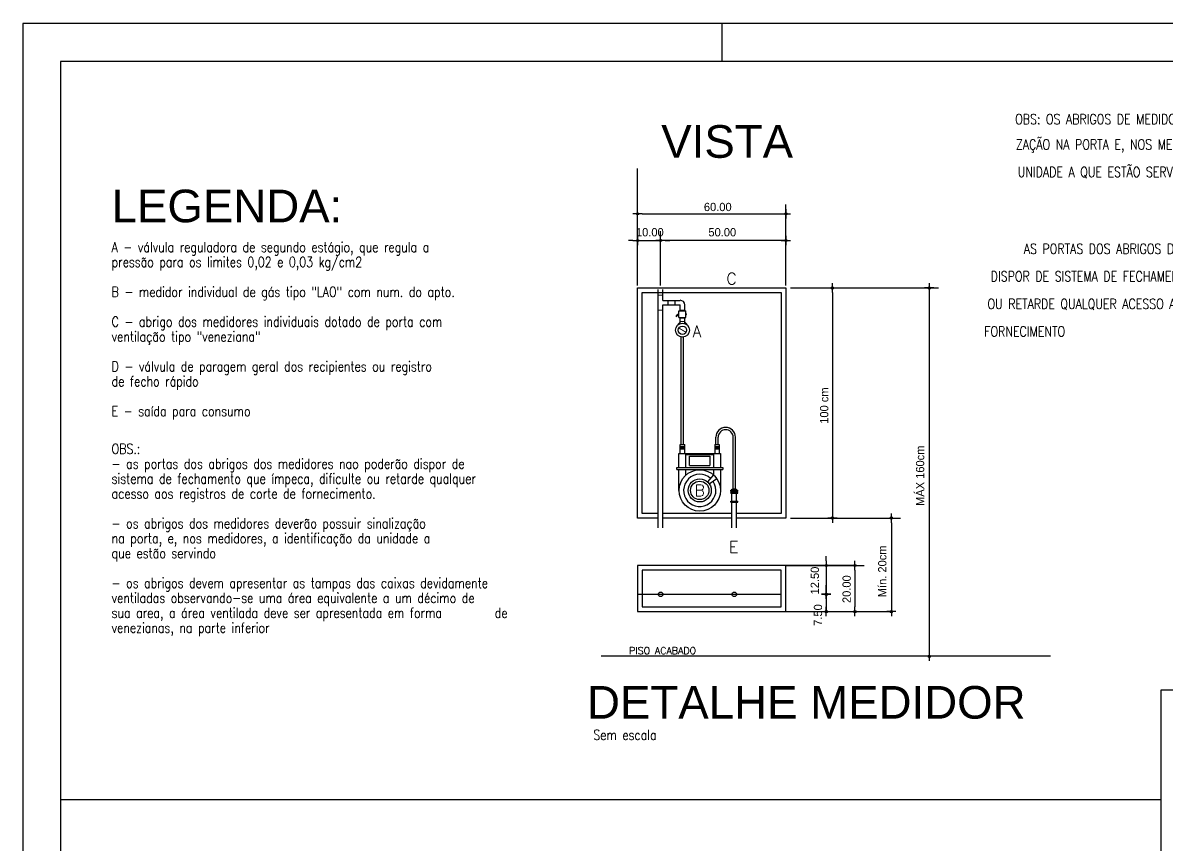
# Model space of a CAD drawing. Header units: millimetres. Extents: x 23536 to 47095, y 9984 to 20154.
# Drawn here: x 23619.34 to 23642.02, y 10012.34 to 10028.65 of the extents above; entities that cross this region are included whole.
import ezdxf
from ezdxf.enums import TextEntityAlignment as Align

# ---------------------------------------------------------------- set-up
doc = ezdxf.new("R2010")
doc.units = ezdxf.units.MM
doc.header["$LTSCALE"] = 30
doc.header["$MEASUREMENT"] = 0
doc.layers.get('0').update_dxf_attribs({"linetype": 'CONTINUOUS'})
for name, color, linetype in [('CERC02', 3, 'CONTINUOUS'), ('ESPEC', 3, 'CONTINUOUS'), ('LAYER8', 1, 'CONTINUOUS'), ('TEXTO', 8, 'CONTINUOUS')]:
    doc.layers.add(name, color=color, linetype=linetype)
doc.styles.add('R60', font='simplex.shx', dxfattribs={"height": 10})
doc.styles.add('SANSSERIF', font='sas_____.pfb', dxfattribs={"height": 1})
doc.styles.add('SIMPLEX', font='simplex.shx')

msp = doc.modelspace()

# ---------------------------------------------------------------- linework, layer by layer
for p, q in [((23631.536, 10025.037), (23631.536, 10025.756)), ((23631.536, 10023.43), (23631.536, 10025.037)), ((23634.48, 10023.43), (23634.48, 10025.037)), ((23631.627, 10024.855), (23631.444, 10024.855)), ((23631.536, 10024.763), (23631.536, 10024.946)), ((23631.627, 10024.855), (23634.48, 10024.855)), ((23634.388, 10024.855), (23634.571, 10024.855)), ((23634.48, 10024.946), (23634.48, 10024.763)), ((23631.536, 10023.43), (23631.536, 10024.509)), ((23631.993, 10023.43), (23631.993, 10024.509)), ((23631.993, 10023.43), (23631.993, 10024.509)), ((23631.444, 10024.326), (23631.353, 10024.326)), ((23631.444, 10024.326), (23631.627, 10024.326)), ((23631.536, 10024.417), (23631.536, 10024.234)), ((23631.536, 10024.326), (23631.993, 10024.326)), ((23632.084, 10024.326), (23631.901, 10024.326)), ((23632.084, 10024.326), (23631.901, 10024.326)), ((23631.993, 10024.234), (23631.993, 10024.417)), ((23631.993, 10024.234), (23631.993, 10024.417)), ((23634.486, 10024.326), (23632.084, 10024.326)), ((23632.084, 10024.326), (23632.175, 10024.326)), ((23634.388, 10024.326), (23634.571, 10024.326)), ((23634.48, 10024.418), (23634.48, 10024.235)), ((23631.536, 10023.385), (23634.48, 10023.385)), ((23631.536, 10018.815), (23631.536, 10023.385)), ((23634.48, 10023.385), (23634.48, 10018.815)), ((23634.571, 10023.385), (23637.505, 10023.385)), ((23634.571, 10023.385), (23635.586, 10023.385)), ((23635.311, 10023.385), (23635.494, 10023.385)), ((23635.403, 10023.293), (23635.403, 10023.476)), ((23637.413, 10023.385), (23637.231, 10023.385)), ((23637.322, 10023.476), (23637.322, 10023.293)), ((23631.627, 10023.293), (23634.388, 10023.293)), ((23631.627, 10018.906), (23631.627, 10023.293)), ((23631.947, 10023.047), (23631.947, 10023.35)), ((23632.038, 10023.138), (23632.038, 10023.35)), ((23632.038, 10023.138), (23632.381, 10023.138)), ((23634.388, 10023.293), (23634.388, 10018.906)), ((23635.403, 10023.293), (23635.403, 10018.906)), ((23637.322, 10023.293), (23637.322, 10016.164)), ((23631.947, 10018.622), (23631.947, 10023.047)), ((23632.038, 10018.622), (23632.038, 10023.047)), ((23632.038, 10023.047), (23632.381, 10023.047)), ((23632.358, 10022.795), (23632.358, 10022.932)), ((23632.358, 10022.932), (23632.495, 10022.932)), ((23632.381, 10022.932), (23632.381, 10023.047)), ((23632.473, 10022.932), (23632.473, 10023.047)), ((23632.495, 10022.795), (23632.495, 10022.932)), ((23632.358, 10022.873), (23632.305, 10022.83)), ((23632.358, 10022.855), (23632.305, 10022.811)), ((23632.305, 10022.83), (23632.305, 10022.811)), ((23632.381, 10022.705), (23632.335, 10022.659)), ((23632.358, 10022.795), (23632.495, 10022.795)), ((23632.381, 10022.675), (23632.381, 10022.795)), ((23632.473, 10022.675), (23632.473, 10022.795)), ((23632.473, 10022.705), (23632.518, 10022.659)), ((23632.495, 10022.873), (23632.505, 10022.873)), ((23632.495, 10022.855), (23632.505, 10022.855)), ((23632.505, 10022.855), (23632.505, 10022.873)), ((23632.404, 10020.279), (23632.404, 10022.41)), ((23632.45, 10020.279), (23632.45, 10022.41)), ((23633.089, 10020.279), (23633.089, 10020.421)), ((23633.135, 10020.279), (23633.135, 10020.421)), ((23633.432, 10019.399), (23633.432, 10020.421)), ((23633.478, 10019.399), (23633.478, 10020.421)), ((23632.381, 10020.097), (23632.381, 10020.279)), ((23632.381, 10020.279), (23632.473, 10020.279)), ((23632.381, 10020.234), (23632.473, 10020.234)), ((23632.381, 10020.188), (23632.473, 10020.188)), ((23632.473, 10020.097), (23632.473, 10020.279)), ((23633.067, 10020.279), (23633.158, 10020.279)), ((23633.067, 10020.279), (23633.067, 10020.097)), ((23633.067, 10020.234), (23633.158, 10020.234)), ((23633.067, 10020.188), (23633.158, 10020.188)), ((23633.158, 10020.279), (23633.158, 10020.097)), ((23632.358, 10019.822), (23632.358, 10020.097)), ((23632.358, 10020.097), (23633.181, 10020.097)), ((23632.495, 10019.822), (23632.495, 10020.078)), ((23632.495, 10020.078), (23633.044, 10020.078)), ((23632.568, 10019.859), (23632.568, 10020.042)), ((23632.568, 10020.042), (23632.971, 10020.042)), ((23632.971, 10020.042), (23632.971, 10019.859)), ((23633.044, 10020.078), (23633.044, 10019.822)), ((23633.181, 10020.097), (23633.181, 10019.822)), ((23632.313, 10019.777), (23632.313, 10019.822)), ((23632.313, 10019.822), (23633.227, 10019.822)), ((23632.313, 10019.777), (23633.227, 10019.777)), ((23632.358, 10019.365), (23632.358, 10019.777)), ((23632.495, 10019.672), (23632.495, 10019.777)), ((23632.568, 10019.859), (23632.971, 10019.859)), ((23633.044, 10019.777), (23633.044, 10019.672)), ((23633.181, 10019.777), (23633.181, 10019.365)), ((23633.227, 10019.822), (23633.227, 10019.777)), ((23633.044, 10019.672), (23632.923, 10019.535)), ((23633.11, 10019.596), (23632.959, 10019.492)), ((23633.387, 10019.344), (23633.387, 10019.367)), ((23633.387, 10019.367), (23633.524, 10019.367)), ((23633.387, 10019.344), (23633.524, 10019.344)), ((23633.387, 10019.312), (23633.387, 10019.321)), ((23633.387, 10019.321), (23633.524, 10019.321)), ((23633.387, 10019.312), (23633.524, 10019.312)), ((23633.409, 10019.367), (23633.409, 10019.39)), ((23633.409, 10019.39), (23633.501, 10019.39)), ((23633.409, 10019.321), (23633.409, 10019.344)), ((23633.409, 10019.152), (23633.409, 10019.312)), ((23633.432, 10019.39), (23633.432, 10019.399)), ((23633.432, 10019.399), (23633.478, 10019.399)), ((23633.478, 10019.39), (23633.478, 10019.399)), ((23633.501, 10019.367), (23633.501, 10019.39)), ((23633.501, 10019.321), (23633.501, 10019.344)), ((23633.501, 10019.152), (23633.501, 10019.312)), ((23633.524, 10019.344), (23633.524, 10019.367)), ((23633.524, 10019.312), (23633.524, 10019.321)), ((23633.387, 10019.129), (23633.387, 10019.152)), ((23633.387, 10019.152), (23633.524, 10019.152)), ((23633.387, 10019.129), (23633.524, 10019.129)), ((23633.409, 10018.622), (23633.409, 10019.129)), ((23633.501, 10018.622), (23633.501, 10019.129)), ((23633.524, 10019.129), (23633.524, 10019.152)), ((23631.947, 10018.906), (23631.627, 10018.906)), ((23633.409, 10018.906), (23632.038, 10018.906)), ((23634.388, 10018.906), (23633.501, 10018.906)), ((23635.403, 10018.906), (23635.403, 10018.723)), ((23636.571, 10018.723), (23636.571, 10018.906)), ((23631.947, 10018.815), (23631.536, 10018.815)), ((23633.409, 10018.815), (23632.038, 10018.815)), ((23634.48, 10018.815), (23633.501, 10018.815)), ((23634.571, 10018.815), (23636.754, 10018.815)), ((23634.571, 10018.815), (23635.586, 10018.815)), ((23635.494, 10018.815), (23635.311, 10018.815)), ((23636.48, 10018.815), (23636.663, 10018.815)), ((23636.571, 10018.723), (23636.571, 10016.961)), ((23635.279, 10017.966), (23635.279, 10018.058)), ((23635.279, 10017.966), (23635.279, 10017.783)), ((23635.848, 10017.783), (23635.848, 10017.966)), ((23635.848, 10017.875), (23631.536, 10017.875)), ((23631.536, 10017.875), (23631.536, 10016.961)), ((23634.388, 10017.783), (23631.627, 10017.783)), ((23631.627, 10017.783), (23631.627, 10017.052)), ((23634.388, 10017.052), (23634.388, 10017.783)), ((23634.48, 10017.875), (23636.031, 10017.875)), ((23634.48, 10016.961), (23634.48, 10017.875)), ((23635.371, 10017.875), (23635.188, 10017.875)), ((23635.279, 10017.875), (23635.279, 10017.303)), ((23635.757, 10017.875), (23635.94, 10017.875)), ((23635.848, 10017.783), (23635.848, 10017.052)), ((23635.279, 10017.395), (23635.279, 10017.486)), ((23631.536, 10017.303), (23634.388, 10017.303)), ((23635.188, 10017.303), (23635.371, 10017.303)), ((23635.371, 10017.303), (23635.188, 10017.303)), ((23635.279, 10017.212), (23635.279, 10017.395)), ((23635.279, 10017.395), (23635.279, 10017.212)), ((23635.279, 10017.303), (23635.279, 10016.961)), ((23631.627, 10017.052), (23634.388, 10017.052)), ((23635.279, 10017.212), (23635.279, 10017.121)), ((23635.279, 10016.869), (23635.279, 10017.052)), ((23635.848, 10016.869), (23635.848, 10017.052)), ((23636.571, 10017.052), (23636.571, 10016.869)), ((23631.536, 10016.961), (23636.571, 10016.961)), ((23635.188, 10016.961), (23635.371, 10016.961)), ((23635.757, 10016.961), (23635.94, 10016.961)), ((23636.663, 10016.961), (23636.48, 10016.961)), ((23636.571, 10016.961), (23636.571, 10016.961)), ((23637.322, 10016.164), (23637.322, 10015.981)), ((23639.731, 10016.073), (23630.815, 10016.073)), ((23637.413, 10016.073), (23637.231, 10016.073))]:
    msp.add_line(p, q)
for centre, radius in [((23631.536, 10024.855), 0.0228), ((23634.48, 10024.855), 0.0228), ((23631.536, 10024.326), 0.0228), ((23631.993, 10024.326), 0.0228), ((23631.993, 10024.326), 0.0228), ((23634.48, 10024.326), 0.0228), ((23635.403, 10023.385), 0.0228), ((23637.322, 10023.385), 0.0228), ((23632.427, 10022.545), 0.137), ((23632.427, 10022.545), 0.0823), ((23632.77, 10019.365), 0.411), ((23632.77, 10019.365), 0.228), ((23632.77, 10019.365), 0.183), ((23635.403, 10018.815), 0.0228), ((23636.571, 10018.815), 0.0228), ((23635.279, 10017.875), 0.0228), ((23635.848, 10017.875), 0.0228), ((23631.993, 10017.303), 0.0457), ((23633.455, 10017.303), 0.0457), ((23635.279, 10017.303), 0.0228), ((23635.279, 10017.303), 0.0228), ((23635.279, 10016.961), 0.0228), ((23635.848, 10016.961), 0.0228), ((23636.571, 10016.961), 0.0228), ((23637.322, 10016.073), 0.0228)]:
    msp.add_circle(centre, radius)
for centre, radius, start, end in [((23632.381, 10023.047), 0.0914, 0, 90), ((23633.284, 10020.421), 0.194, 0, 180), ((23633.284, 10020.421), 0.149, 0, 180), ((23632.77, 10019.365), 0.32, 48.0961, 33.9887)]:
    msp.add_arc(centre, radius, start, end)
for points in [[(23631.947, 10023.229), (23632.038, 10023.229), (23631.947, 10023.252), (23632.038, 10023.252)], [(23632.13, 10023.047), (23632.13, 10023.138), (23632.153, 10023.047), (23632.153, 10023.138)], [(23632.267, 10023.138), (23632.267, 10023.047), (23632.29, 10023.138), (23632.29, 10023.047)], [(23631.947, 10022.932), (23632.038, 10022.932), (23631.947, 10022.955), (23632.038, 10022.955)], [(23632.381, 10022.955), (23632.473, 10022.955), (23632.381, 10022.932), (23632.473, 10022.932)], [(23632.381, 10022.705), (23632.381, 10022.692), (23632.335, 10022.659)], [(23632.381, 10022.795), (23632.473, 10022.795), (23632.381, 10022.772), (23632.473, 10022.772)], [(23632.381, 10022.728), (23632.473, 10022.728), (23632.381, 10022.705), (23632.473, 10022.705)], [(23632.473, 10022.705), (23632.473, 10022.692), (23632.518, 10022.659)], [(23632.361, 10022.595), (23632.352, 10022.579), (23632.502, 10022.511), (23632.493, 10022.496)], [(23632.381, 10020.234), (23632.473, 10020.234), (23632.381, 10020.188), (23632.473, 10020.188)], [(23633.067, 10020.234), (23633.158, 10020.234), (23633.067, 10020.188), (23633.158, 10020.188)]]:
    msp.add_solid(points)
at = {"layer": 'CERC02'}
for p, q in [((23680.54, 10028.63), (23619.34, 10028.63)), ((23619.34, 10028.63), (23619.34, 9984.08)), ((23633.215, 10027.896), (23633.215, 10028.646))]:
    msp.add_line(p, q, dxfattribs=at)
at = {"layer": 'LAYER8'}
for p, q in [((23679.79, 10027.88), (23620.09, 10027.88)), ((23620.09, 10027.88), (23620.09, 9984.83)), ((23641.927, 10015.408), (23665.683, 10015.408)), ((23641.927, 10013.232), (23641.927, 10015.408)), ((23620.09, 10013.232), (23641.927, 10013.232)), ((23641.927, 9984.83), (23641.927, 10013.232))]:
    msp.add_line(p, q, dxfattribs=at)

# ---------------------------------------------------------------- texts
for s, p in [('60.00', (23632.852, 10024.909)), ('10.00', (23631.504, 10024.408)), ('50.00', (23632.942, 10024.408))]:
    msp.add_text(s, height=0.1645).set_placement(p)
at = {"style": 'R60'}
for s, p in [('C', (23633.402, 10023.568)), ('A', (23632.715, 10022.522)), ('E', (23633.443, 10018.242))]:
    msp.add_text(s, height=0.228, dxfattribs=at).set_placement(p, align=Align.MIDDLE)
for s, p in [('100 cm', (23635.321, 10020.688)), ('MÁX 160cm', (23637.224, 10019.057)), ('Mín. 20cm', (23636.473, 10017.245)), ('12.50', (23635.135, 10017.301)), ('20.00', (23635.766, 10017.13)), ('7.50', (23635.197, 10016.678))]:
    msp.add_text(s, height=0.1645, rotation=90).set_placement(p)
msp.add_text('B', height=0.228, dxfattribs=at).set_placement((23632.77, 10019.365), align=Align.MIDDLE_CENTER)
msp.add_text('PISO ACABADO', height=0.1371, dxfattribs=at).set_placement((23631.369, 10016.073), align=Align.BOTTOM_LEFT)
at = {"layer": 'ESPEC', "linetype": 'Continuous', "style": 'SIMPLEX', "width": 0.8}
for s, p in [('OBS: OS ABRIGOS DE MEDIDORES DEVERÃO POSSUIR SINALI-', (23639.028, 10026.633)), ('ZAÇÃO NA PORTA E, NOS MEDIDORES, A IDENTIFICAÇÃO  DA', (23639.043, 10026.132)), ('UNIDADE A QUE ESTÃO SERVINDO.', (23639.078, 10025.585)), ('A - válvula reguladora de segundo estágio, que regula a', (23621.101, 10024.095)), ('AS PORTAS DOS ABRIGOS DOS MEDIDORES NÃO PODERÃO ', (23639.199, 10024.061)), ('pressão para os limites 0,02 e 0,03 kg/cm2', (23621.101, 10023.799)), ('DISPOR DE SISTEMA DE FECHAMENTO QUE IMPEÇA, DIFICULTE', (23638.543, 10023.514)), ('B - medidor individual de gás tipo "LAO" com num. do apto.', (23621.101, 10023.207)), ('OU RETARDE QUALQUER ACESSO AOS REGISTROS DE CORTE DE', (23638.479, 10022.967)), ('C - abrigo dos medidores individuais dotado de porta com ', (23621.101, 10022.615)), ('ventilação tipo "veneziana"', (23621.101, 10022.319)), ('FORNECIMENTO', (23638.415, 10022.421)), ('D - válvula de paragem geral dos recipientes ou registro', (23621.101, 10021.727)), ('de fecho rápido', (23621.101, 10021.431)), ('E - saída para consumo', (23621.101, 10020.839)), ('OBS.:', (23621.101, 10020.091)), ('- as portas dos abrigos dos medidores nao poderão dispor de', (23621.101, 10019.795)), ('sistema de fechamento que ímpeca, dificulte ou retarde qualquer', (23621.101, 10019.499)), ('acesso aos registros de corte de fornecimento.', (23621.101, 10019.203)), ('- os abrigos dos medidores deverão possuir sinalização', (23621.101, 10018.611)), ('na porta, e, nos medidores, a identificação da unidade a ', (23621.101, 10018.315)), ('que estão servindo', (23621.101, 10018.019)), ('- os abrigos devem apresentar as tampas das caixas devidamente', (23621.101, 10017.427)), ('ventiladas observando-se uma área equivalente a um décimo de', (23621.101, 10017.131)), ('sua area, a área ventilada deve ser apresentada em forma    de ', (23621.101, 10016.835)), ('venezianas, na parte inferior', (23621.101, 10016.539)), ('Sem escala', (23630.658, 10014.413))]:
    msp.add_text(s, height=0.2, dxfattribs=at).set_placement(p)
at = {"layer": 'TEXTO', "style": 'SANSSERIF'}
for s, p in [('VISTA', (23632.006, 10025.967)), ('LEGENDA:', (23621.101, 10024.687)), ('DETALHE MEDIDOR ', (23630.534, 10014.835))]:
    msp.add_text(s, height=0.648, dxfattribs=at).set_placement(p)

doc.saveas('drawing.dxf')
